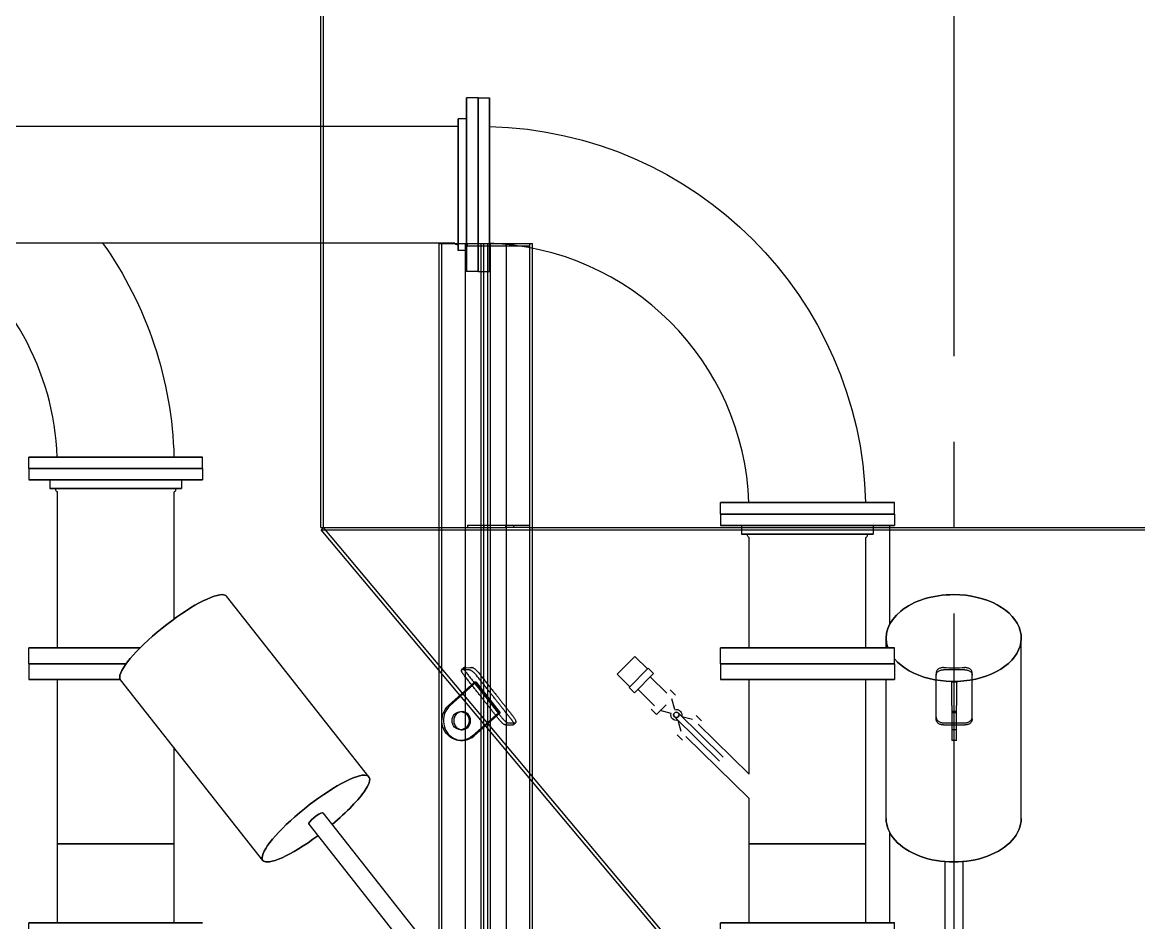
# Model space of a CAD drawing. Header units: metres. Extents: x 0 to 63075, y 0 to 44550.
# Drawn here: x 38717 to 41815, y 31411 to 33910 of the extents above; entities that cross this region are included whole.
import ezdxf

# ---------------------------------------------------------------- set-up
doc = ezdxf.new("R2010")
doc.units = ezdxf.units.M
doc.header["$LTSCALE"] = 75
doc.linetypes.add('CENTER2', pattern=[28.575, 19.05, -3.175, 3.175, -3.175])
for name, color, linetype in [('SC1', 7, 'CENTER2'), ('SDM', 7, 'Continuous'), ('SL1', 8, 'Continuous')]:
    doc.layers.add(name, color=color, linetype=linetype)

# ---------------------------------------------------------------- blocks, each defined once
blk = doc.blocks.new('A$C32abaae3')
at = {"layer": 'SL1', "extrusion": (-1.9916e-16, 1, 0)}
for p, q in [((13169.2, 4304.7, 14766.7), (13169.2, 7201.1, 14766.7)), ((13161.2, 4304.7, 14766.7), (13161.2, 7137.6, 14766.7)), ((13489.9, 1376.5, 14766.7), (13489.9, 5093.1, 14766.7)), ((13489.9, 5093.1, 14766.7), (13497.1, 5093.1, 14766.7)), ((13497.1, 1376.5, 14766.7), (13497.1, 5093.1, 14766.7)), ((13497.1, 5093.1, 14766.7), (13546.3, 5093.1, 14766.7)), ((13546.3, 5093.1, 14766.7), (13560.2, 5093.1, 14766.7)), ((13560.2, 5093.1, 14766.7), (13624.8, 5093.1, 14766.7)), ((13561.7, 5093.1, 14766.7), (13561.7, 1376.5, 14766.7)), ((13568.2, 5086.8, 14766.7), (13568.2, 5093.1, 14766.7)), ((13568.2, 5086.8, 14766.7), (13674.7, 5086.8, 14766.7)), ((13606.5, 1376.5, 14766.7), (13606.5, 5093.1, 14766.7)), ((13613.8, 5086.8, 14766.7), (13613.8, 5093.1, 14766.7)), ((13613.8, 1376.5, 14766.7), (13613.8, 5093.1, 14766.7)), ((13624.8, 1376.5, 14766.7), (13624.8, 5093.1, 14766.7)), ((13624.8, 5093.1, 14766.7), (13632, 5093.1, 14766.7)), ((13632, 1376.5, 14766.7), (13632, 5093.1, 14766.7)), ((13632, 5093.1, 14766.7), (13748.7, 5093.1, 14766.7)), ((13674.7, 5093.1, 14766.7), (13674.7, 5086.8, 14766.7)), ((13674.7, 5086.8, 14766.7), (13695.9, 5086.8, 14766.7)), ((13676.9, 1376.5, 14766.7), (13676.9, 5093.1, 14766.7)), ((13695.9, 5086.8, 14766.7), (13695.9, 5093.1, 14766.7)), ((13695.9, 5086.8, 14766.7), (13741.5, 5086.8, 14766.7)), ((13741.5, 5086.8, 14766.7), (13741.5, 5093.1, 14766.7)), ((13741.5, 1376.5, 14766.7), (13741.5, 5093.1, 14766.7)), ((13748.7, 1376.5, 14766.7), (13748.7, 5093.1, 14766.7)), ((13568.2, 4311, 14766.7), (13674.7, 4311, 14766.7)), ((13568.2, 4311, 14766.7), (13568.2, 4304.7, 14766.7)), ((13613.8, 4311, 14766.7), (13613.8, 4304.7, 14766.7)), ((13674.7, 4311, 14766.7), (13695.9, 4311, 14766.7)), ((13674.7, 4304.7, 14766.7), (13674.7, 4311, 14766.7)), ((13695.9, 4311, 14766.7), (13741.5, 4311, 14766.7)), ((13695.9, 4311, 14766.7), (13695.9, 4304.7, 14766.7)), ((13741.5, 4304.7, 14766.7), (13741.5, 4311, 14766.7)), ((13161.2, 4304.7, 14766.7), (13489.9, 4304.7, 14766.7)), ((13169.2, 4304.7, 14766.7), (13161.9, 4298.6, 14766.7)), ((13161.9, 4298.6, 14766.7), (13489.9, 4298.6, 14766.7)), ((13489.9, 3907.7, 14766.7), (13161.9, 4298.6, 14766.7)), ((14155.7, 3128.9, 14766.7), (13169.2, 4304.7, 14766.7)), ((13489.9, 4304.7, 14766.7), (13568.2, 4304.7, 14766.7)), ((13489.9, 4298.6, 14766.7), (13748.7, 4298.6, 14766.7)), ((13568.2, 4304.7, 14766.7), (13674.7, 4304.7, 14766.7)), ((13695.9, 4304.7, 14766.7), (13674.7, 4304.7, 14766.7)), ((13741.5, 4304.7, 14766.7), (13695.9, 4304.7, 14766.7)), ((13741.5, 4304.7, 14766.7), (13748.7, 4304.7, 14766.7)), ((13748.7, 4304.7, 14766.7), (14919.2, 4304.7, 14766.7)), ((13748.7, 4298.6, 14766.7), (16089.6, 4298.6, 14766.7)), ((14919.2, 4304.7, 14766.7), (16089.6, 4304.7, 14766.7)), ((13748.7, 3599.2, 14766.7), (13489.9, 3907.7, 14766.7)), ((13558.7, 3915.5, 14766.7), (13551.9, 3909.4, 14766.7)), ((13516.1, 3810.7, 14766.7), (13588.1, 3875, 14766.7)), ((13592.3, 3875, 14766.7), (13520.4, 3810.7, 14766.7)), ((13592.3, 3875, 14766.7), (13588.1, 3875, 14766.7)), ((13588.1, 3875, 14766.7), (13654.5, 3790.7, 14766.7)), ((13592.3, 3875, 14766.7), (13658.8, 3790.7, 14766.7)), ((14869.2, 3900.9, 14766.7), (14869.2, 3900.6, 14766.7)), ((14869.2, 3900.6, 14766.7), (14869.2, 3894.8, 14766.7)), ((14925.4, 3875, 14766.7), (14912.9, 3875, 14766.7)), ((14912.9, 3810.7, 14766.7), (14912.9, 3875, 14766.7)), ((14925.4, 3875, 14766.7), (14925.4, 3810.7, 14766.7)), ((14969.2, 3900.6, 14766.7), (14969.2, 3900.9, 14766.7)), ((14969.2, 3894.8, 14766.7), (14969.2, 3900.6, 14766.7)), ((13549.3, 3793.6, 14766.7), (13553.6, 3793.6, 14766.7)), ((13654.5, 3790.7, 14766.7), (13582.5, 3726.4, 14766.7)), ((13586.8, 3726.4, 14766.7), (13658.8, 3790.7, 14766.7)), ((13658.8, 3790.7, 14766.7), (13654.5, 3790.7, 14766.7)), ((14912.9, 3810.7, 14766.7), (14912.9, 3713.5, 14766.7)), ((14925.4, 3793.6, 14766.7), (14912.9, 3793.6, 14766.7)), ((14925.4, 3790.7, 14766.7), (14912.9, 3790.7, 14766.7)), ((14925.4, 3713.5, 14766.7), (14925.4, 3810.7, 14766.7)), ((13695.8, 3757, 14766.7), (13702.6, 3763.1, 14766.7)), ((13549.3, 3743.5, 14766.7), (13553.6, 3743.5, 14766.7)), ((14925.4, 3743.5, 14766.7), (14912.9, 3743.5, 14766.7)), ((13549.3, 3713.5, 14766.7), (13553.6, 3713.5, 14766.7)), ((14925.4, 3713.5, 14766.7), (14912.9, 3713.5, 14766.7)), ((14149.6, 3121.5, 14766.7), (13748.7, 3599.2, 14766.7))]:
    blk.add_line(p, q, dxfattribs=at)
at = {"layer": 'SL1', "extrusion": (2.28848e-17, 1, 0)}
for p, q in [((13566.1, 5014.7), (13566.1, 5497.3)), ((13566.1, 5497.3), (13566.1, 5014.7)), ((13597.8, 5497.3), (13566.1, 5497.3)), ((13597.8, 5497.3), (13597.8, 5014.7)), ((13597.8, 5014.7), (13597.8, 5497.3)), ((13597.8, 5014.7), (13597.8, 5497.3)), ((13597.8, 5497.3), (13597.8, 5014.7)), ((13597.8, 5497.3), (13629.5, 5497.3)), ((13597.8, 5014.7), (13597.8, 5497.3)), ((13597.8, 5497.3), (13597.8, 5014.7)), ((13597.8, 5497.3), (13629.5, 5497.3)), ((13629.5, 5497.3), (13629.5, 5014.7)), ((13629.5, 5014.7), (13629.5, 5497.3)), ((13629.5, 5014.7), (13629.5, 5497.3)), ((13629.5, 5497.3), (13629.5, 5014.7)), ((13629.5, 5497.3), (13629.6, 5497.3)), ((13629.5, 5497.3), (13629.5, 5014.7)), ((13629.5, 5014.7), (13629.5, 5497.3)), ((13629.5, 5014.7), (13629.5, 5497.3)), ((13629.5, 5497.3), (13629.5, 5014.7)), ((13629.5, 5497.3), (13629.6, 5497.3)), ((13629.6, 5497.3), (13629.6, 5014.7)), ((13629.6, 5014.7), (13629.6, 5497.3)), ((13629.6, 5497.3), (13629.6, 5014.7)), ((13629.6, 5014.7), (13629.6, 5497.3)), ((13542.2, 5073.5), (13542.2, 5438.6)), ((13542.2, 5438.6), (13542.2, 5073.5)), ((13566.1, 5438.6), (13542.2, 5438.6)), ((13542.2, 5418), (10759, 5418)), ((13532.7, 5094.1), (10759, 5094.1)), ((13566.1, 5073.5), (13542.2, 5073.5)), ((13597.8, 5014.7), (13566.1, 5014.7)), ((13597.8, 5014.7), (13629.5, 5014.7)), ((13597.8, 5014.7), (13629.5, 5014.7)), ((13629.5, 5014.7), (13629.6, 5014.7)), ((13629.5, 5014.7), (13629.6, 5014.7)), ((12350.8, 4500), (12592.1, 4500)), ((12592.1, 4500), (12350.8, 4500)), ((12592.1, 4500), (12350.8, 4500)), ((12350.8, 4500), (12592.1, 4500)), ((12350.8, 4500), (12592.1, 4500)), ((12592.1, 4500), (12350.8, 4500)), ((12350.8, 4468.3), (12350.8, 4500)), ((12350.8, 4500), (12350.8, 4500)), ((12350.8, 4500), (12592.1, 4500)), ((12592.1, 4500), (12350.8, 4500)), ((12592.1, 4500), (12350.8, 4500)), ((12350.8, 4500), (12592.1, 4500)), ((12350.8, 4500), (12592.1, 4500)), ((12592.1, 4500), (12350.8, 4500)), ((12350.8, 4468.3), (12350.8, 4500)), ((12350.8, 4500), (12350.8, 4500)), ((12592.1, 4500), (12833.4, 4500)), ((12833.4, 4500), (12592.1, 4500)), ((12833.4, 4500), (12592.1, 4500)), ((12592.1, 4500), (12833.4, 4500)), ((12592.1, 4500), (12833.4, 4500)), ((12833.4, 4500), (12592.1, 4500)), ((12592.1, 4500), (12833.4, 4500)), ((12833.4, 4500), (12592.1, 4500)), ((12833.4, 4500), (12592.1, 4500)), ((12592.1, 4500), (12833.4, 4500)), ((12592.1, 4500), (12833.4, 4500)), ((12833.4, 4500), (12592.1, 4500)), ((12833.4, 4468.3), (12833.4, 4500)), ((12833.4, 4500), (12833.4, 4500)), ((12833.4, 4468.3), (12833.4, 4500)), ((12833.4, 4500), (12833.4, 4500)), ((12592.1, 4468.3), (12350.8, 4468.3)), ((12350.8, 4468.3), (12592.1, 4468.3)), ((12350.8, 4468.3), (12764, 4468.3)), ((12764, 4468.3), (12350.8, 4468.3)), ((12350.8, 4468.3), (12350.8, 4436.5)), ((12592.1, 4468.3), (12350.8, 4468.3)), ((12350.8, 4468.3), (12592.1, 4468.3)), ((12833.4, 4468.3), (12592.1, 4468.3)), ((12592.1, 4468.3), (12833.4, 4468.3)), ((12833.4, 4468.3), (12592.1, 4468.3)), ((12592.1, 4468.3), (12833.4, 4468.3)), ((12764, 4468.3), (12833.4, 4468.3)), ((12833.4, 4468.3), (12764, 4468.3)), ((12833.4, 4468.3), (12833.4, 4436.5)), ((12764, 4436.5), (12350.8, 4436.5)), ((12350.8, 4436.5), (12764, 4436.5)), ((12409.5, 4436.5), (12409.5, 4412.7)), ((12833.4, 4436.5), (12764, 4436.5)), ((12764, 4436.5), (12833.4, 4436.5)), ((12774.6, 4436.5), (12774.6, 4412.7)), ((12722.2, 4412.7), (12409.5, 4412.7)), ((12409.5, 4412.7), (12722.2, 4412.7)), ((12430.1, 3970.5), (12430.1, 4403.2)), ((12774.6, 4412.7), (12722.2, 4412.7)), ((12722.2, 4412.7), (12774.6, 4412.7)), ((12754, 4050.5), (12754, 4403.2)), ((14270.5, 4373.8), (14511.8, 4373.8)), ((14511.8, 4373.8), (14270.5, 4373.8)), ((14511.8, 4373.8), (14270.5, 4373.8)), ((14270.5, 4373.8), (14511.8, 4373.8)), ((14270.5, 4373.8), (14511.8, 4373.8)), ((14511.8, 4373.8), (14270.5, 4373.8)), ((14270.5, 4342), (14270.5, 4373.8)), ((14270.5, 4373.8), (14270.5, 4373.8)), ((14270.5, 4373.8), (14511.8, 4373.8)), ((14511.8, 4373.8), (14270.5, 4373.8)), ((14511.8, 4373.8), (14270.5, 4373.8)), ((14270.5, 4373.8), (14511.8, 4373.8)), ((14270.5, 4373.8), (14511.8, 4373.8)), ((14511.8, 4373.8), (14270.5, 4373.8)), ((14270.5, 4342), (14270.5, 4373.8)), ((14270.5, 4373.8), (14270.5, 4373.8)), ((14511.8, 4373.8), (14753.1, 4373.8)), ((14753.1, 4373.8), (14511.8, 4373.8)), ((14753.1, 4373.8), (14511.8, 4373.8)), ((14511.8, 4373.8), (14753.1, 4373.8)), ((14511.8, 4373.8), (14753.1, 4373.8)), ((14753.1, 4373.8), (14511.8, 4373.8)), ((14511.8, 4373.8), (14753.1, 4373.8)), ((14753.1, 4373.8), (14511.8, 4373.8)), ((14753.1, 4373.8), (14511.8, 4373.8)), ((14511.8, 4373.8), (14753.1, 4373.8)), ((14511.8, 4373.8), (14753.1, 4373.8)), ((14753.1, 4373.8), (14511.8, 4373.8)), ((14753.1, 4342), (14753.1, 4373.8)), ((14753.1, 4373.8), (14753.1, 4373.8)), ((14753.1, 4342), (14753.1, 4373.8)), ((14753.1, 4373.8), (14753.1, 4373.8)), ((14270.5, 4342), (14753.1, 4342)), ((14753.1, 4342), (14270.5, 4342)), ((14270.5, 4342), (14270.5, 4310.3)), ((14511.8, 4342), (14270.5, 4342)), ((14270.5, 4342), (14511.8, 4342)), ((14511.8, 4342), (14270.5, 4342)), ((14270.5, 4342), (14511.8, 4342)), ((14753.1, 4342), (14511.8, 4342)), ((14511.8, 4342), (14753.1, 4342)), ((14753.1, 4342), (14511.8, 4342)), ((14511.8, 4342), (14753.1, 4342)), ((14753.1, 4342), (14753.1, 4310.3)), ((14753.1, 4310.3), (14270.5, 4310.3)), ((14270.5, 4310.3), (14753.1, 4310.3)), ((14329.3, 4310.3), (14329.3, 4286.5)), ((14694.4, 4310.3), (14694.4, 4286.5)), ((14740, 4310.3), (14740, 4036.1)), ((14694.4, 4286.5), (14329.3, 4286.5)), ((14329.3, 4286.5), (14694.4, 4286.5)), ((14349.9, 3970.5), (14349.9, 4276.9)), ((14673.7, 3970.5), (14673.7, 4276.9)), ((13294.9, 3612.9), (12899.9, 4113.9)), ((14730.3, 3970.5), (14730.3, 3997.8)), ((15105.3, 3496.8), (15105.3, 3997.8)), ((12350.8, 3970.5), (12659.7, 3970.5)), ((12659.7, 3970.5), (12350.8, 3970.5)), ((12350.8, 3926.6), (12350.8, 3970.5)), ((14270.5, 3970.5), (14753.1, 3970.5)), ((14753.1, 3970.5), (14270.5, 3970.5)), ((14270.5, 3926.6), (14270.5, 3970.5)), ((14753.1, 3926.6), (14753.1, 3970.5)), ((13984.2, 3897.3), (14032.6, 3946.6)), ((14032.6, 3946.6), (13984.2, 3897.3)), ((14067.8, 3912), (14032.6, 3946.6)), ((12621.2, 3926.6), (12350.8, 3926.6)), ((12350.8, 3926.6), (12621.2, 3926.6)), ((12350.8, 3926.6), (12621.2, 3926.6)), ((12621.2, 3926.6), (12350.8, 3926.6)), ((12350.8, 3926.6), (12350.8, 3882.6)), ((14017.1, 3860.5), (14070, 3914.2)), ((14070, 3914.2), (14017.1, 3860.5)), ((14084.7, 3899.7), (14070, 3914.2)), ((14753.1, 3926.6), (14270.5, 3926.6)), ((14270.5, 3926.6), (14753.1, 3926.6)), ((14270.5, 3926.6), (14753.1, 3926.6)), ((14753.1, 3926.6), (14270.5, 3926.6)), ((14270.5, 3926.6), (14270.5, 3882.6)), ((14753.1, 3926.6), (14753.1, 3882.6)), ((12604.7, 3882.6), (12350.8, 3882.6)), ((12350.8, 3882.6), (12604.7, 3882.6)), ((12430.1, 3426.6), (12430.1, 3882.6)), ((13000.5, 3380.7), (12605.4, 3881.6)), ((14019.4, 3862.7), (13984.2, 3897.3)), ((14084.7, 3899.7), (14031.8, 3846)), ((14031.8, 3846), (14084.7, 3899.7)), ((14075.2, 3890.1), (14121.6, 3844.4)), ((14753.1, 3882.6), (14270.5, 3882.6)), ((14270.5, 3882.6), (14753.1, 3882.6)), ((14349.9, 3619.8), (14349.9, 3882.6)), ((14673.7, 3426.6), (14673.7, 3882.6)), ((14730.3, 3496.8), (14730.3, 3882.6)), ((14031.8, 3846), (14017.1, 3860.5)), ((14041.4, 3855.7), (14087.7, 3810)), ((14131.1, 3854.1), (14145.8, 3839.6)), ((14131.1, 3854.1), (14145.8, 3839.6)), ((14092.9, 3785.9), (14119.4, 3812.8)), ((14092.9, 3785.9), (14119.4, 3812.8)), ((14092.9, 3785.9), (14119.4, 3812.7)), ((14092.9, 3785.9), (14119.4, 3812.7)), ((14144, 3799.1), (14135.4, 3829)), ((14145.8, 3839.6), (14145.8, 3839.6)), ((14145.8, 3839.6), (14145.8, 3839.6)), ((14078.2, 3800.3), (14092.9, 3785.9)), ((14078.2, 3800.3), (14092.9, 3785.9)), ((14092.9, 3785.9), (14092.9, 3785.9)), ((14092.9, 3785.9), (14092.9, 3785.9)), ((14133.4, 3788.4), (14103.3, 3796.5)), ((14142.8, 3789.7), (14142.8, 3789.7)), ((14153.4, 3789.8), (14278.1, 3667)), ((14162.9, 3780.5), (14192.9, 3772.4)), ((14218.1, 3768.5), (14203.4, 3783)), ((14203.4, 3783), (14203.4, 3783)), ((14218.1, 3768.5), (14203.4, 3783)), ((14203.4, 3783), (14203.4, 3783)), ((14142.9, 3779.1), (14267.6, 3656.3)), ((14152.3, 3769.8), (14160.9, 3739.8)), ((14208.6, 3758.8), (14349.9, 3619.8)), ((14165.2, 3714.8), (14150.5, 3729.2)), ((14150.5, 3729.2), (14150.5, 3729.2)), ((14165.2, 3714.8), (14150.5, 3729.2)), ((14150.5, 3729.2), (14150.5, 3729.2)), ((14174.7, 3724.5), (14349.9, 3552.1)), ((12754, 3426.6), (12754, 3693.3)), ((14349.9, 3426.6), (14349.9, 3552.1)), ((13167.3, 3512.3), (13729.4, 2799.6)), ((13128.1, 3481.3), (13683.5, 2777)), ((14740, 3458.5), (14740, 3207.8)), ((12430.1, 3426.6), (12754, 3426.6)), ((12754, 3426.6), (12430.1, 3426.6)), ((12430.1, 3207.8), (12430.1, 3426.6)), ((12754, 3207.8), (12754, 3426.6)), ((14349.9, 3426.6), (14673.7, 3426.6)), ((14673.7, 3426.6), (14349.9, 3426.6)), ((14349.9, 3207.8), (14349.9, 3426.6)), ((14673.7, 3207.8), (14673.7, 3426.6)), ((14892.8, 3377.4), (14892.8, 2763)), ((14942.8, 3377.4), (14942.8, 2763)), ((12350.8, 3207.8), (12592.1, 3207.8)), ((12592.1, 3207.8), (12350.8, 3207.8)), ((12350.8, 3163.9), (12350.8, 3207.8)), ((12592.1, 3207.8), (12833.4, 3207.8)), ((12833.4, 3207.8), (12592.1, 3207.8)), ((14270.5, 3207.8), (14511.8, 3207.8)), ((14511.8, 3207.8), (14270.5, 3207.8)), ((14270.5, 3163.9), (14270.5, 3207.8)), ((14511.8, 3207.8), (14753.1, 3207.8)), ((14753.1, 3207.8), (14511.8, 3207.8)), ((14753.1, 3163.9), (14753.1, 3207.8))]:
    blk.add_line(p, q, dxfattribs=at)
at = {"layer": 'SL1', "extrusion": (0, 0, -1)}
blk.add_circle((-14148.1, 3784.4), 7.5, dxfattribs=at)
at = {"layer": 'SL1'}
blk.add_circle((14148.1, 3784.4), 7.5, dxfattribs=at)
at = {"layer": 'SL1', "extrusion": (0, 0, -1)}
for centre, radius, start, end in [((-13602.8, 4347), 1070.9, 91.4313, 178.5687), ((-11683.1, 4473.3), 1070.9, 144.5699, 178.5687), ((-14148.1, 3784.4), 15.2, 254.0627, 15.0173), ((-14148.1, 3784.4), 15.2, 74.0627, 180), ((-14148.1, 3784.4), 15.3, 180, 195.0173)]:
    blk.add_arc(centre, radius, start, end, dxfattribs=at)
at = {"layer": 'SL1'}
for centre, end in [((11683.1, 4473.3), 56.2024), ((13602.8, 4347), 87.948)]:
    blk.add_arc(centre, 747.1, 2.052, end, dxfattribs=at)
for centre, major_axis, ratio, start_param, end_param in [((12752.6, 3997.8), (147.2, 116.1), 0.219873, 0.271889, 3.141593), ((12752.6, 3997.8), (147.2, 116.1), 0.219873, 0, 0.271889), ((14917.8, 3997.8), (-187.5, 0), 0.642866, -1.570796, 0.228023), ((14917.8, 3997.8), (187.5, 0), 0.642866, -2.6433, 1.570796), ((16448.5, 6486, 14766.7), (2955.2, 2543.7), 0.125142, 3.272101, 3.299827), ((14919.2, 6486, 14766.7), (0, 2570.5), 0.841921, 3.12773, 3.155456), ((13553.6, 3768.5, 14766.7), (0, -55), 0.939693, -2.443461, 0.698132), ((13549.3, 3768.5, 14766.7), (0, 25), 0.939693, -4.71345, 1.569735), ((16155.9, 5963.7, 14766.7), (2530.8, 2178.4), 0.125142, 3.269777, 3.302152), ((14919.2, 5963.7, 14766.7), (0, 2201.3), 0.841921, 3.125405, 3.15778), ((13147.7, 3496.8), (147.2, 116.1), 0.219873, 0.271889, 4.578657), ((13147.7, 3496.8), (147.2, 116.1), 0.219873, -1.437065, 0.271889), ((13147.7, 3496.8), (19.6, 15.5), 0.219873, 0.271889, 3.141593), ((13147.7, 3496.8), (19.6, 15.5), 0.219873, 0, 0.271889), ((14917.8, 3496.8), (-187.5, 0), 0.642866, 0, 3.141593)]:
    blk.add_ellipse(centre, major_axis=major_axis, ratio=ratio, start_param=start_param, end_param=end_param, dxfattribs=at)
at = {"layer": 'SL1', "extrusion": (0, 0, -1)}
for centre, major_axis, ratio, start_param, end_param in [((12752.6, 3997.8), (-147.2, -116.1), 0.219873, 0, 2.869703), ((12752.6, 3997.8), (147.2, 116.1), 0.219873, -0.271889, 0), ((14917.8, 3997.8), (-187.5, 0), 0.642866, -0.228023, 1.570796), ((14917.8, 3997.8), (187.5, 0), 0.642866, -1.570796, 2.6433), ((16465, 6500.7, 14766.7), (2979.1, 2564.4), 0.125142, 2.98347, 3.010972), ((14919.2, 6500.7, 14766.7), (0, 2591.3), 0.841921, 3.127841, 3.155344), ((13549.3, 3768.5, 14766.7), (0, -55), 0.939693, -0.698132, 2.443461), ((13553.6, 3768.5, 14766.7), (0, -25), 0.939693, -4.711328, 1.571857), ((16172.4, 5978.4, 14766.7), (2554.8, 2199.1), 0.125142, 2.981185, 3.013257), ((14919.2, 5978.4, 14766.7), (0, 2222.2), 0.841921, 3.144933, 3.157628), ((14919.2, 5978.4, 14766.7), (0, 2222.2), 0.841921, 3.138252, 3.144933), ((14919.2, 5978.4, 14766.7), (0, 2222.2), 0.841921, 3.125557, 3.138252), ((13147.7, 3496.8), (-147.2, -116.1), 0.219873, -1.437065, 2.869703), ((13147.7, 3496.8), (147.2, 116.1), 0.219873, -0.271889, 1.437065), ((13147.7, 3496.8), (-19.6, -15.5), 0.219873, 0, 2.869703), ((13147.7, 3496.8), (19.6, 15.5), 0.219873, -0.27189, 0), ((14917.8, 3496.8), (187.5, 0), 0.642866, 0, 3.141593)]:
    blk.add_ellipse(centre, major_axis=major_axis, ratio=ratio, start_param=start_param, end_param=end_param, dxfattribs=at)
at = {"layer": 'SL1'}
for points in [[(13532.7, 5418), (13532.7, 5418), (13532.7, 5418), (13532.7, 5418)], [(12754, 4403.2), (12754, 4403.2), (12754, 4403.2), (12754, 4403.2)], [(14673.7, 4276.9), (14673.7, 4276.9), (14673.7, 4276.9), (14673.7, 4276.9)]]:
    blk.add_open_spline(points, degree=3, dxfattribs=at)
for points, knots in [([(13542.2, 5089.4), (13541.4, 5089.4), (13540.6, 5089.4), (13538.9, 5089.6), (13537.9, 5089.8), (13536.3, 5090.4), (13535.7, 5090.6), (13534.6, 5091.2), (13534.2, 5091.5), (13533.6, 5092), (13533.4, 5092.3), (13533.1, 5092.8), (13532.9, 5093), (13532.8, 5093.5), (13532.7, 5093.6), (13532.7, 5093.8), (13532.7, 5093.9), (13532.7, 5094), (13532.7, 5094), (13532.7, 5094.1), (13532.7, 5094.1), (13532.7, 5094.1), (13532.7, 5094.1), (13532.7, 5094.1)], [11.491947, 11.491947, 11.491947, 11.491947, 13.860206, 13.860206, 16.780724, 16.780724, 18.935609, 18.935609, 20.349181, 20.349181, 21.35025, 21.35025, 22.184441, 22.184441, 22.669478, 22.669478, 22.830513, 22.830513, 22.918526, 22.918526, 23.00654, 23.00654, 23.007514, 23.007514, 23.007514, 23.007514]), ([(13532.7, 5094.1), (13532.7, 5094.1), (13532.7, 5094.1), (13532.7, 5094.1), (13532.7, 5094.1), (13532.7, 5094.1), (13532.7, 5094.1), (13532.7, 5094.1), (13532.7, 5094.1), (13532.7, 5094.1)], [23.0108284, 23.0108284, 23.0108284, 23.0108284, 23.01158509, 23.01158509, 23.01410009, 23.01410009, 23.01912977, 23.01912977, 23.03309974, 23.03309974, 23.03309974, 23.03309974]), ([(12430.1, 4403.2), (12430.1, 4403.2), (12430.1, 4403.2), (12429.6, 4403.2), (12429.1, 4403.4), (12427.8, 4404.2), (12427.1, 4405.2), (12426.1, 4407.5), (12425.8, 4408.7), (12425.4, 4410.9), (12425.4, 4411.8), (12425.4, 4412.7)], [0, 0, 0, 0, 0.110901, 0.110901, 1.432043, 1.432043, 4.860245, 4.860245, 8.773203, 8.773203, 11.454013, 11.454013, 11.454013, 11.454013]), ([(12430.1, 4403.2), (12430.1, 4403.2), (12430.1, 4403.2), (12430.1, 4403.2), (12430.1, 4403.2), (12430.1, 4403.2)], [1040.11194722, 1040.11194722, 1040.11194722, 1040.11194722, 1040.12649351, 1040.12649351, 1040.13523473, 1040.13523473, 1040.13523473, 1040.13523473]), ([(12758.7, 4412.7), (12758.7, 4412.6), (12758.7, 4412.6), (12758.7, 4411.4), (12758.6, 4410.3), (12758.2, 4408.3), (12758, 4407.4), (12757.4, 4406.1), (12757.1, 4405.5), (12756.6, 4404.7), (12756.3, 4404.4), (12755.8, 4403.9), (12755.5, 4403.7), (12755, 4403.4), (12754.8, 4403.3), (12754.4, 4403.2), (12754.2, 4403.2), (12754, 4403.2), (12754, 4403.2), (12754, 4403.2), (12754, 4403.2), (12754, 4403.2), (12754, 4403.2), (12754, 4403.2)], [520.03879, 520.03879, 520.03879, 520.03879, 520.256608, 520.256608, 523.583102, 523.583102, 526.259748, 526.259748, 528.083054, 528.083054, 529.311365, 529.311365, 530.218912, 530.218912, 531.014869, 531.014869, 531.517507, 531.517507, 531.535451, 531.535451, 531.553395, 531.553395, 531.553543, 531.553543, 531.553543, 531.553543]), ([(12754, 4403.2), (12754, 4403.2), (12754, 4403.2), (12754, 4403.2), (12754, 4403.2), (12754, 4403.2), (12754, 4403.2), (12754, 4403.2), (12754, 4403.2), (12754, 4403.2), (12754, 4403.2), (12754, 4403.2), (12754, 4403.2), (12754, 4403.2), (12754, 4403.2), (12754, 4403.2), (12754, 4403.2), (12754, 4403.2), (12754, 4403.2), (12754, 4403.2), (12754, 4403.2), (12754, 4403.2), (12754, 4403.2), (12754, 4403.2)], [531.553714, 531.553714, 531.553714, 531.553714, 531.553782, 531.553782, 531.554271, 531.554271, 531.554759, 531.554759, 531.555247, 531.555247, 531.555737, 531.555737, 531.559643, 531.559643, 531.590894, 531.590894, 531.742382, 531.742382, 532.146351, 532.146351, 534.300896, 534.300896, 534.769606, 534.769606, 534.769606, 534.769606]), ([(14349.9, 4276.9), (14349.8, 4276.9), (14349.8, 4276.9), (14348.7, 4277), (14347.8, 4277.8), (14346.4, 4279.7), (14346, 4280.9), (14345.3, 4283.4), (14345.2, 4284.7), (14345.1, 4286.1), (14345.1, 4286.3), (14345.1, 4286.5)], [0, 0, 0, 0, 0.188065, 0.188065, 3.236113, 3.236113, 7.023919, 7.023919, 10.910857, 10.910857, 11.407737, 11.407737, 11.407737, 11.407737]), ([(14349.9, 4276.9), (14349.9, 4276.9), (14349.9, 4276.9), (14349.9, 4276.9), (14349.9, 4276.9), (14349.9, 4276.9), (14349.9, 4276.9), (14349.9, 4276.9), (14349.9, 4276.9), (14349.9, 4276.9), (14349.9, 4276.9), (14349.9, 4276.9), (14349.9, 4276.9), (14349.9, 4276.9), (14349.9, 4276.9), (14349.9, 4276.9), (14349.9, 4276.9), (14349.9, 4276.9), (14349.9, 4276.9), (14349.9, 4276.9)], [529.647243, 529.647243, 529.647243, 529.647243, 531.112685, 531.112685, 531.38208, 531.38208, 531.483103, 531.483103, 531.55887, 531.55887, 531.565974, 531.565974, 531.565986, 531.565986, 531.566079, 531.566079, 531.566091, 531.566091, 531.566103, 531.566103, 531.566103, 531.566103]), ([(14678.5, 4286.5), (14678.5, 4285.8), (14678.5, 4285.1), (14678.2, 4283.2), (14678, 4281.9), (14677.1, 4279.5), (14676.5, 4278.4), (14675.2, 4277.4), (14674.8, 4277.1), (14674.2, 4277), (14674, 4277), (14673.8, 4276.9), (14673.8, 4276.9), (14673.7, 4276.9), (14673.7, 4276.9), (14673.7, 4276.9), (14673.7, 4276.9), (14673.7, 4276.9), (14673.7, 4276.9), (14673.7, 4276.9)], [11.513971, 11.513971, 11.513971, 11.513971, 13.509081, 13.509081, 17.435849, 17.435849, 20.996422, 20.996422, 22.337389, 22.337389, 22.866699, 22.866699, 22.966392, 22.966392, 22.98508, 22.98508, 22.985956, 22.985956, 22.986301, 22.986301, 22.986301, 22.986301]), ([(14673.7, 4276.9), (14673.7, 4276.9), (14673.7, 4276.9), (14673.7, 4276.9), (14673.7, 4276.9), (14673.7, 4276.9)], [22.96248805, 22.96248805, 22.96248805, 22.96248805, 22.98360001, 22.98360001, 22.9860591, 22.9860591, 22.9860591, 22.9860591]), ([(13558.8, 3894.8, 14766.7), (13558.2, 3895.6, 14766.7), (13557.5, 3896.4, 14766.7), (13556.2, 3898.2, 14766.7), (13555.5, 3899.2, 14766.7), (13554.3, 3901.1, 14766.7), (13553.8, 3902, 14766.7), (13552.8, 3903.7, 14766.7), (13552.5, 3904.5, 14766.7), (13551.9, 3905.9, 14766.7), (13551.7, 3906.5, 14766.7), (13551.4, 3907.6, 14766.7), (13551.4, 3908.1, 14766.7), (13551.5, 3908.9, 14766.7), (13551.7, 3909.2, 14766.7), (13552.2, 3909.6, 14766.7), (13552.5, 3909.7, 14766.7), (13552.9, 3909.7, 14766.7), (13553, 3909.7, 14766.7), (13553, 3909.7, 14766.7)], [60.419364, 60.419364, 60.419364, 60.419364, 63.50513, 63.50513, 67.308888, 67.308888, 71.112647, 71.112647, 74.916405, 74.916405, 78.721053, 78.721053, 82.5257, 82.5257, 86.330347, 86.330347, 90.134994, 90.134994, 90.566959, 90.566959, 90.566959, 90.566959]), ([(13559.9, 3915.8, 14766.7), (13559.8, 3915.8, 14766.7), (13559.8, 3915.8, 14766.7), (13559.3, 3915.8, 14766.7), (13559, 3915.7, 14766.7), (13558.5, 3915.3, 14766.7), (13558.4, 3915, 14766.7), (13558.3, 3914.2, 14766.7), (13558.3, 3913.7, 14766.7), (13558.5, 3912.6, 14766.7), (13558.7, 3912, 14766.7), (13559.3, 3910.6, 14766.7), (13559.7, 3909.8, 14766.7), (13560.6, 3908.1, 14766.7), (13561.2, 3907.2, 14766.7), (13562.4, 3905.3, 14766.7), (13563.1, 3904.3, 14766.7), (13564.4, 3902.5, 14766.7), (13565, 3901.7, 14766.7), (13565.6, 3900.9, 14766.7)], [29.994998, 29.994998, 29.994998, 29.994998, 30.430506, 30.430506, 34.235477, 34.235477, 38.040447, 38.040447, 41.845418, 41.845418, 45.650388, 45.650388, 49.454456, 49.454456, 53.258523, 53.258523, 57.06259, 57.06259, 60.142791, 60.142791, 60.142791, 60.142791]), ([(13573.6, 3909.7, 14766.7), (13573.6, 3909.7, 14766.7), (13573.7, 3909.7, 14766.7), (13574.2, 3909.7, 14766.7), (13574.8, 3909.6, 14766.7), (13576, 3909.2, 14766.7), (13576.8, 3908.9, 14766.7), (13578.3, 3908.1, 14766.7), (13579.2, 3907.6, 14766.7), (13580.9, 3906.5, 14766.7), (13581.8, 3905.9, 14766.7), (13583.5, 3904.5, 14766.7), (13584.5, 3903.7, 14766.7), (13586.3, 3902, 14766.7), (13587.3, 3901.1, 14766.7), (13589.2, 3899.2, 14766.7), (13590.1, 3898.2, 14766.7), (13591.7, 3896.4, 14766.7), (13592.4, 3895.6, 14766.7), (13593, 3894.8, 14766.7)], [29.996104, 29.996104, 29.996104, 29.996104, 30.428069, 30.428069, 34.232716, 34.232716, 38.037364, 38.037364, 41.842011, 41.842011, 45.646658, 45.646658, 49.450417, 49.450417, 53.254175, 53.254175, 57.057934, 57.057934, 60.143699, 60.143699, 60.143699, 60.143699]), ([(13599.8, 3900.9, 14766.7), (13599.2, 3901.7, 14766.7), (13598.5, 3902.5, 14766.7), (13596.9, 3904.3, 14766.7), (13596, 3905.3, 14766.7), (13594.2, 3907.2, 14766.7), (13593.2, 3908.1, 14766.7), (13591.3, 3909.8, 14766.7), (13590.4, 3910.6, 14766.7), (13588.6, 3912, 14766.7), (13587.7, 3912.6, 14766.7), (13586, 3913.7, 14766.7), (13585.2, 3914.2, 14766.7), (13583.6, 3915, 14766.7), (13582.9, 3915.3, 14766.7), (13581.6, 3915.7, 14766.7), (13581, 3915.8, 14766.7), (13580.5, 3915.8, 14766.7), (13580.5, 3915.8, 14766.7), (13580.4, 3915.8, 14766.7)], [60.420658, 60.420658, 60.420658, 60.420658, 63.500859, 63.500859, 67.304926, 67.304926, 71.108993, 71.108993, 74.913061, 74.913061, 78.718031, 78.718031, 82.523002, 82.523002, 86.327972, 86.327972, 90.132943, 90.132943, 90.568451, 90.568451, 90.568451, 90.568451]), ([(14889.2, 3915.8, 14766.7), (14889, 3915.8, 14766.7), (14888.9, 3915.8, 14766.7), (14887.5, 3915.8, 14766.7), (14886.1, 3915.7, 14766.7), (14883.5, 3915.3, 14766.7), (14882.3, 3915, 14766.7), (14879.8, 3914.2, 14766.7), (14878.6, 3913.7, 14766.7), (14876.5, 3912.6, 14766.7), (14875.5, 3912, 14766.7), (14873.7, 3910.6, 14766.7), (14872.9, 3909.8, 14766.7), (14871.5, 3908.1, 14766.7), (14870.9, 3907.2, 14766.7), (14870, 3905.3, 14766.7), (14869.6, 3904.3, 14766.7), (14869.2, 3902.5, 14766.7), (14869.2, 3901.7, 14766.7), (14869.2, 3900.9, 14766.7)], [29.994998, 29.994998, 29.994998, 29.994998, 30.430506, 30.430506, 34.235477, 34.235477, 38.040447, 38.040447, 41.845418, 41.845418, 45.650388, 45.650388, 49.454456, 49.454456, 53.258523, 53.258523, 57.06259, 57.06259, 60.142791, 60.142791, 60.142791, 60.142791]), ([(14869.2, 3894.8, 14766.7), (14869.2, 3895.6, 14766.7), (14869.2, 3896.4, 14766.7), (14869.6, 3898.2, 14766.7), (14870, 3899.2, 14766.7), (14870.9, 3901.1, 14766.7), (14871.5, 3902, 14766.7), (14872.9, 3903.7, 14766.7), (14873.7, 3904.5, 14766.7), (14875.5, 3905.9, 14766.7), (14876.5, 3906.5, 14766.7), (14878.6, 3907.6, 14766.7), (14879.8, 3908.1, 14766.7), (14882.3, 3908.9, 14766.7), (14883.6, 3909.2, 14766.7), (14886.1, 3909.6, 14766.7), (14887.5, 3909.7, 14766.7), (14888.9, 3909.7, 14766.7), (14889, 3909.7, 14766.7), (14889.2, 3909.7, 14766.7)], [60.419364, 60.419364, 60.419364, 60.419364, 63.50513, 63.50513, 67.308888, 67.308888, 71.112647, 71.112647, 74.916405, 74.916405, 78.721053, 78.721053, 82.5257, 82.5257, 86.330347, 86.330347, 90.134994, 90.134994, 90.566959, 90.566959, 90.566959, 90.566959]), ([(14969.2, 3900.9, 14766.7), (14969.2, 3901.7, 14766.7), (14969.1, 3902.5, 14766.7), (14968.7, 3904.3, 14766.7), (14968.3, 3905.3, 14766.7), (14967.4, 3907.2, 14766.7), (14966.8, 3908.1, 14766.7), (14965.4, 3909.8, 14766.7), (14964.6, 3910.6, 14766.7), (14962.8, 3912, 14766.7), (14961.8, 3912.6, 14766.7), (14959.7, 3913.7, 14766.7), (14958.5, 3914.2, 14766.7), (14956, 3915, 14766.7), (14954.8, 3915.3, 14766.7), (14952.2, 3915.7, 14766.7), (14950.9, 3915.8, 14766.7), (14949.4, 3915.8, 14766.7), (14949.3, 3915.8, 14766.7), (14949.2, 3915.8, 14766.7)], [60.420658, 60.420658, 60.420658, 60.420658, 63.500859, 63.500859, 67.304926, 67.304926, 71.108993, 71.108993, 74.913061, 74.913061, 78.718031, 78.718031, 82.523002, 82.523002, 86.327972, 86.327972, 90.132943, 90.132943, 90.568451, 90.568451, 90.568451, 90.568451]), ([(14949.2, 3909.7, 14766.7), (14949.3, 3909.7, 14766.7), (14949.4, 3909.7, 14766.7), (14950.9, 3909.7, 14766.7), (14952.2, 3909.6, 14766.7), (14954.8, 3909.2, 14766.7), (14956, 3908.9, 14766.7), (14958.5, 3908.1, 14766.7), (14959.7, 3907.6, 14766.7), (14961.8, 3906.5, 14766.7), (14962.8, 3905.9, 14766.7), (14964.6, 3904.5, 14766.7), (14965.4, 3903.7, 14766.7), (14966.8, 3902, 14766.7), (14967.4, 3901.1, 14766.7), (14968.3, 3899.2, 14766.7), (14968.7, 3898.2, 14766.7), (14969.1, 3896.4, 14766.7), (14969.2, 3895.6, 14766.7), (14969.2, 3894.8, 14766.7)], [29.996104, 29.996104, 29.996104, 29.996104, 30.428069, 30.428069, 34.232716, 34.232716, 38.037364, 38.037364, 41.842011, 41.842011, 45.646658, 45.646658, 49.450417, 49.450417, 53.254175, 53.254175, 57.057934, 57.057934, 60.143699, 60.143699, 60.143699, 60.143699]), ([(13673.9, 3756.5, 14766.7), (13673.5, 3756.5, 14766.7), (13673.1, 3756.6, 14766.7), (13672.1, 3757, 14766.7), (13671.5, 3757.3, 14766.7), (13670.2, 3758.1, 14766.7), (13669.4, 3758.5, 14766.7), (13667.9, 3759.7, 14766.7), (13667.1, 3760.3, 14766.7), (13665.5, 3761.6, 14766.7), (13664.7, 3762.4, 14766.7), (13662.9, 3764.1, 14766.7), (13662, 3765, 14766.7), (13660.2, 3766.8, 14766.7), (13659.3, 3767.8, 14766.7), (13657.6, 3769.8, 14766.7), (13656.8, 3770.7, 14766.7), (13655.9, 3771.9, 14766.7), (13655.7, 3772.1, 14766.7), (13655.5, 3772.3, 14766.7)], [30.298812, 30.298812, 30.298812, 30.298812, 33.53917, 33.53917, 37.267674, 37.267674, 40.996178, 40.996178, 44.724682, 44.724682, 48.450721, 48.450721, 52.17676, 52.17676, 55.902799, 55.902799, 59.628838, 59.628838, 60.440046, 60.440046, 60.440046, 60.440046]), ([(13662.4, 3778.4, 14766.7), (13662.5, 3778.2, 14766.7), (13662.7, 3778, 14766.7), (13663.6, 3776.9, 14766.7), (13664.5, 3775.9, 14766.7), (13666.2, 3773.9, 14766.7), (13667.1, 3772.9, 14766.7), (13668.9, 3771.1, 14766.7), (13669.8, 3770.2, 14766.7), (13671.5, 3768.5, 14766.7), (13672.4, 3767.7, 14766.7), (13673.9, 3766.4, 14766.7), (13674.7, 3765.8, 14766.7), (13676.3, 3764.6, 14766.7), (13677, 3764.2, 14766.7), (13678.4, 3763.4, 14766.7), (13679, 3763.1, 14766.7), (13680, 3762.7, 14766.7), (13680.4, 3762.6, 14766.7), (13680.7, 3762.6, 14766.7)], [60.128396, 60.128396, 60.128396, 60.128396, 60.947109, 60.947109, 64.67277, 64.67277, 68.398431, 68.398431, 72.124092, 72.124092, 75.849753, 75.849753, 79.577925, 79.577925, 83.306097, 83.306097, 87.034268, 87.034268, 90.269764, 90.269764, 90.269764, 90.269764]), ([(13689.7, 3772.3, 14766.7), (13689.9, 3772.1, 14766.7), (13690.1, 3771.9, 14766.7), (13690.9, 3770.7, 14766.7), (13691.7, 3769.8, 14766.7), (13693, 3767.8, 14766.7), (13693.6, 3766.8, 14766.7), (13694.6, 3765, 14766.7), (13695, 3764.1, 14766.7), (13695.7, 3762.4, 14766.7), (13696, 3761.6, 14766.7), (13696.4, 3760.3, 14766.7), (13696.5, 3759.7, 14766.7), (13696.5, 3758.5, 14766.7), (13696.4, 3758.1, 14766.7), (13696.1, 3757.3, 14766.7), (13695.8, 3757, 14766.7), (13695.2, 3756.6, 14766.7), (13694.8, 3756.5, 14766.7), (13694.4, 3756.5, 14766.7)], [60.129516, 60.129516, 60.129516, 60.129516, 60.940724, 60.940724, 64.666763, 64.666763, 68.392802, 68.392802, 72.118842, 72.118842, 75.844881, 75.844881, 79.573385, 79.573385, 83.301889, 83.301889, 87.030393, 87.030393, 90.270751, 90.270751, 90.270751, 90.270751]), ([(13701.3, 3762.6, 14766.7), (13701.6, 3762.6, 14766.7), (13702, 3762.7, 14766.7), (13702.6, 3763.1, 14766.7), (13702.9, 3763.4, 14766.7), (13703.2, 3764.2, 14766.7), (13703.3, 3764.6, 14766.7), (13703.3, 3765.8, 14766.7), (13703.2, 3766.4, 14766.7), (13702.9, 3767.7, 14766.7), (13702.6, 3768.5, 14766.7), (13701.9, 3770.2, 14766.7), (13701.4, 3771.1, 14766.7), (13700.4, 3772.9, 14766.7), (13699.8, 3773.9, 14766.7), (13698.5, 3775.9, 14766.7), (13697.8, 3776.9, 14766.7), (13696.9, 3778, 14766.7), (13696.7, 3778.2, 14766.7), (13696.6, 3778.4, 14766.7)], [30.300357, 30.300357, 30.300357, 30.300357, 33.535853, 33.535853, 37.264024, 37.264024, 40.992196, 40.992196, 44.720367, 44.720367, 48.446028, 48.446028, 52.171689, 52.171689, 55.89735, 55.89735, 59.623011, 59.623011, 60.441725, 60.441725, 60.441725, 60.441725]), ([(14869.2, 3778.4, 14766.7), (14869.2, 3778.2, 14766.7), (14869.2, 3778, 14766.7), (14869.2, 3776.9, 14766.7), (14869.4, 3775.9, 14766.7), (14870, 3773.9, 14766.7), (14870.4, 3772.9, 14766.7), (14871.5, 3771.1, 14766.7), (14872.2, 3770.2, 14766.7), (14873.7, 3768.5, 14766.7), (14874.6, 3767.7, 14766.7), (14876.4, 3766.4, 14766.7), (14877.4, 3765.8, 14766.7), (14879.6, 3764.6, 14766.7), (14880.8, 3764.2, 14766.7), (14883.3, 3763.4, 14766.7), (14884.6, 3763.1, 14766.7), (14887, 3762.7, 14766.7), (14888.1, 3762.6, 14766.7), (14889.2, 3762.6, 14766.7)], [60.128396, 60.128396, 60.128396, 60.128396, 60.947109, 60.947109, 64.67277, 64.67277, 68.398431, 68.398431, 72.124092, 72.124092, 75.849753, 75.849753, 79.577925, 79.577925, 83.306097, 83.306097, 87.034268, 87.034268, 90.269764, 90.269764, 90.269764, 90.269764]), ([(14889.2, 3756.5, 14766.7), (14888.1, 3756.5, 14766.7), (14886.9, 3756.6, 14766.7), (14884.5, 3757, 14766.7), (14883.3, 3757.3, 14766.7), (14880.8, 3758.1, 14766.7), (14879.6, 3758.5, 14766.7), (14877.4, 3759.7, 14766.7), (14876.4, 3760.3, 14766.7), (14874.6, 3761.6, 14766.7), (14873.7, 3762.4, 14766.7), (14872.2, 3764.1, 14766.7), (14871.5, 3765, 14766.7), (14870.4, 3766.8, 14766.7), (14870, 3767.8, 14766.7), (14869.4, 3769.8, 14766.7), (14869.2, 3770.7, 14766.7), (14869.2, 3771.9, 14766.7), (14869.2, 3772.1, 14766.7), (14869.2, 3772.3, 14766.7)], [30.298812, 30.298812, 30.298812, 30.298812, 33.53917, 33.53917, 37.267674, 37.267674, 40.996178, 40.996178, 44.724682, 44.724682, 48.450721, 48.450721, 52.17676, 52.17676, 55.902799, 55.902799, 59.628838, 59.628838, 60.440046, 60.440046, 60.440046, 60.440046]), ([(14949.2, 3762.6, 14766.7), (14950.2, 3762.6, 14766.7), (14951.4, 3762.7, 14766.7), (14953.8, 3763.1, 14766.7), (14955, 3763.4, 14766.7), (14957.5, 3764.2, 14766.7), (14958.7, 3764.6, 14766.7), (14960.9, 3765.8, 14766.7), (14961.9, 3766.4, 14766.7), (14963.7, 3767.7, 14766.7), (14964.6, 3768.5, 14766.7), (14966.1, 3770.2, 14766.7), (14966.8, 3771.1, 14766.7), (14967.9, 3772.9, 14766.7), (14968.3, 3773.9, 14766.7), (14968.9, 3775.9, 14766.7), (14969.1, 3776.9, 14766.7), (14969.1, 3778, 14766.7), (14969.2, 3778.2, 14766.7), (14969.2, 3778.4, 14766.7)], [30.300357, 30.300357, 30.300357, 30.300357, 33.535853, 33.535853, 37.264024, 37.264024, 40.992196, 40.992196, 44.720367, 44.720367, 48.446028, 48.446028, 52.171689, 52.171689, 55.89735, 55.89735, 59.623011, 59.623011, 60.441725, 60.441725, 60.441725, 60.441725]), ([(14969.2, 3772.3, 14766.7), (14969.2, 3772.1, 14766.7), (14969.1, 3771.9, 14766.7), (14969.1, 3770.7, 14766.7), (14968.9, 3769.8, 14766.7), (14968.3, 3767.8, 14766.7), (14967.9, 3766.8, 14766.7), (14966.8, 3765, 14766.7), (14966.1, 3764.1, 14766.7), (14964.6, 3762.4, 14766.7), (14963.7, 3761.6, 14766.7), (14961.9, 3760.3, 14766.7), (14960.9, 3759.7, 14766.7), (14958.7, 3758.5, 14766.7), (14957.5, 3758.1, 14766.7), (14955, 3757.3, 14766.7), (14953.8, 3757, 14766.7), (14951.4, 3756.6, 14766.7), (14950.2, 3756.5, 14766.7), (14949.2, 3756.5, 14766.7)], [60.129516, 60.129516, 60.129516, 60.129516, 60.940724, 60.940724, 64.666763, 64.666763, 68.392802, 68.392802, 72.118842, 72.118842, 75.844881, 75.844881, 79.573385, 79.573385, 83.301889, 83.301889, 87.030393, 87.030393, 90.270751, 90.270751, 90.270751, 90.270751])]:
    blk.add_open_spline(points, degree=3, knots=knots, dxfattribs=at)
for points, weights in [([(13655.5, 3772.3, 14766.7), (13610.1, 3829.8, 14766.7), (13558.8, 3894.8, 14766.7)], [1.1325368599, 1.10869415623, 1.08126613422]), ([(13565.6, 3900.9, 14766.7), (13617, 3835.9, 14766.7), (13662.4, 3778.4, 14766.7)], [1.08382071617, 1.11226659381, 1.13708500323]), ([(13689.7, 3772.3, 14766.7), (13644.3, 3829.8, 14766.7), (13593, 3894.8, 14766.7)], [1.1325368599, 1.10869415623, 1.08126613422]), ([(13599.8, 3900.9, 14766.7), (13651.2, 3835.9, 14766.7), (13696.6, 3778.4, 14766.7)], [1.08382071617, 1.11226659381, 1.13708500323]), ([(14869.2, 3772.3, 14766.7), (14869.2, 3829.8, 14766.7), (14869.2, 3894.8, 14766.7)], [1.1325368599, 1.10869415623, 1.08126613422]), ([(14969.2, 3772.3, 14766.7), (14969.2, 3829.8, 14766.7), (14969.2, 3894.8, 14766.7)], [1.1325368599, 1.10869415623, 1.08126613422])]:
    blk.add_rational_spline(points, weights, degree=2, dxfattribs=at)

msp = doc.modelspace()

# ---------------------------------------------------------------- linework, layer by layer
at = {"layer": 'SC1'}
msp.add_line((41303, 28697.4), (41303, 42325.2), dxfattribs=at)

# ---------------------------------------------------------------- block references
at = {"layer": 'SDM'}
msp.add_blockref('A$C32abaae3', (26383.8, 28203.1), dxfattribs=at)

doc.saveas('drawing.dxf')
